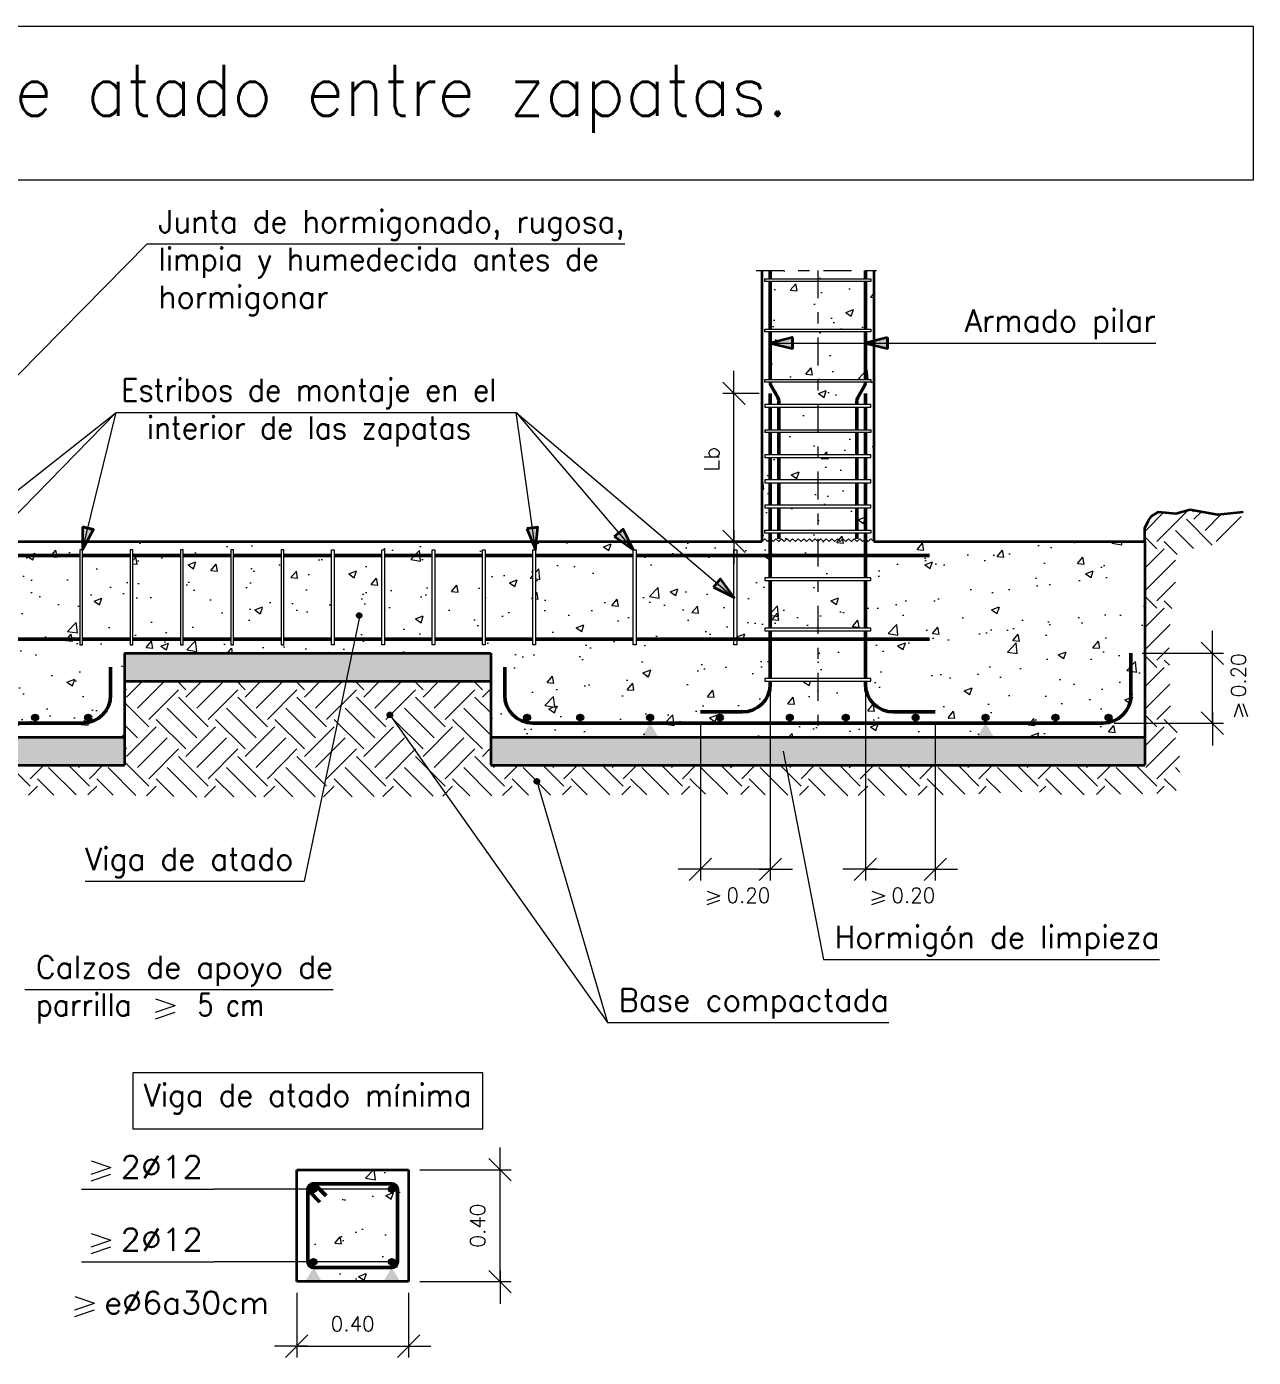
# Model space of a CAD drawing. Header units: millimetres. Extents: x 0 to 84, y 0 to 59.4.
# Drawn here: x 54.49 to 65.46, y 17.65 to 29.56 of the extents above; entities that cross this region are included whole.
import ezdxf
from ezdxf.enums import TextEntityAlignment as Align

# ---------------------------------------------------------------- set-up
doc = ezdxf.new("R2010")
doc.units = ezdxf.units.MM
doc.linetypes.add('DASHDOT', pattern=[0.5, 0.25, -0.125, 0, -0.125])
for name, color, linetype, lineweight in [('0-CYPE0', 1, 'Continuous', 13), ('0-CYPE1', 2, 'Continuous', 18), ('0-CYPE2', 4, 'Continuous', 35), ('0-CYPE3', 5, 'Continuous', 50), ('CYPECABECERA', 2, 'Continuous', 18)]:
    doc.layers.add(name, color=color, linetype=linetype, lineweight=lineweight)
doc.styles.add('CYPETXT', font='romans__.ttf', dxfattribs={"height": 0.2})
pattern_1 = [(37.49997, (0, 0), (-0.00252, 0.0770725), [0, -0.0608, 0, -0.068, 0, -0.065]), (7.50002, (0, 0), (0.07079, 0.112885), [0, -0.0328, 0, -0.0548, 0, -0.021]), (-32.50002, (-0.0492, 0), (0.124565, 0.0002275), [0, -0.02, 0, -0.072, 0, -0.094]), (-42.50002, (-0.0492, 0), (0.120245, 0.0351075), [0, -0.01, 0, -0.0472, 0, -0.054])]
pattern_2 = [(50, (0, 0), (0.71726, -0.0627525), [0.075, -0.825]), (-5, (0, 0), (-0.1387525, 0.7521925), [0.06, -0.66]), (100.4514, (0.0598, -0.0052), (0.57851, 0.68944), [0.06374, -0.7011425]), (46.1842, (0, 0.2), (1.06724, -0.16552), [0.1125, -1.2375]), (96.6356, (0.0889, 0.1862), (0.934662, 0.974118), [0.09561, -1.051713]), (-8.8158, (0, 0.2), (0.934662, 0.974118), [0.09, -0.99]), (21, (0.1, 0.15), (0.5969075, -0.40262), [0.075, -0.825]), (-34, (0.1, 0.15), (0.243315, 0.72515), [0.06, -0.66]), (71.4514, (0.14974, 0.11645), (0.8402225, 0.32253), [0.06374, -0.7011425]), (37.49997, (0, 0), (0.01216, 0.332895), [0, -0.652, 0, -0.67, 0, -0.6625]), (7.5, (0, 0), (0.26307, 0.3944125), [0, -0.382, 0, -0.637, 0, -0.2525]), (-32.5, (-0.223, 0), (0.5338225, -0.022555), [0, -0.25, 0, -0.78, 0, -1.035]), (-42.5, (-0.323, 0), (0.583185, 0.100105), [0, -0.325, 0, -0.518, 0, -0.735])]

msp = doc.modelspace()

# ---------------------------------------------------------------- hatches: boundary and pattern name
at = {"layer": '0-CYPE0'}
h = msp.add_hatch(dxfattribs=at)
h.set_pattern_fill('ID3', color=256, style=0, pattern_type=2)
h.set_pattern_definition(pattern_2)
h.paths.add_polyline_path([(62.039, 26.851), (62.039, 26.826), (61.089, 26.826), (61.089, 26.851)], flags=0)
h.paths.add_polyline_path([(62.039, 27.301), (62.039, 27.276), (61.089, 27.276), (61.089, 27.301)], flags=0)
h.paths.add_polyline_path([(62.039, 25.251), (62.039, 25.276), (61.089, 25.276), (61.089, 25.251)], flags=0)
h.paths.add_polyline_path([(61.089, 25.501), (61.089, 25.476), (62.039, 25.476), (62.039, 25.501)], flags=0)
h.paths.add_polyline_path([(61.089, 25.926), (61.089, 25.951), (62.039, 25.951), (62.039, 25.926)], flags=0)
h.paths.add_polyline_path([(62.039, 26.151), (62.039, 26.176), (61.089, 26.176), (61.089, 26.151)], flags=0)
h.paths.add_polyline_path([(61.089, 25.726), (61.089, 25.701), (62.039, 25.701), (62.039, 25.726)], flags=0)
h.paths.add_polyline_path([(62.039, 26.401), (62.039, 26.376), (61.089, 26.376), (61.089, 26.401)], flags=0)
h.paths.add_polyline_path([(61.089, 25.026), (61.089, 25.051), (62.039, 25.051), (62.039, 25.026)], flags=0)
h.paths.add_polyline_path([(62.039, 24.626), (61.089, 24.626), (61.089, 24.601), (62.039, 24.601)], flags=0)
h.paths.add_polyline_path([(62.039, 23.726), (61.089, 23.726), (61.089, 23.701), (62.039, 23.701)], flags=0)
h.paths.add_polyline_path([(62.039, 24.176), (61.089, 24.176), (61.089, 24.151), (62.039, 24.151)], flags=0)
h.paths.add_polyline_path([(59.914, 24.026), (59.914, 24.876), (59.939, 24.876), (59.939, 24.026)], flags=0)
h.paths.add_polyline_path([(60.814, 24.026), (60.814, 24.876), (60.839, 24.876), (60.839, 24.026)], flags=0)
h.paths.add_polyline_path([(54.089, 24.026), (54.089, 24.876), (54.064, 24.876), (54.064, 24.026)], flags=0)
h.paths.add_polyline_path([(54.989, 24.026), (54.989, 24.876), (54.964, 24.876), (54.964, 24.026)], flags=0)
h.paths.add_polyline_path([(55.439, 24.026), (55.439, 24.876), (55.414, 24.876), (55.414, 24.026)], flags=0)
h.paths.add_polyline_path([(55.889, 24.026), (55.889, 24.876), (55.864, 24.876), (55.864, 24.026)], flags=0)
h.paths.add_polyline_path([(56.339, 24.026), (56.339, 24.876), (56.314, 24.876), (56.314, 24.026)], flags=0)
h.paths.add_polyline_path([(56.789, 24.026), (56.789, 24.876), (56.764, 24.876), (56.764, 24.026)], flags=0)
h.paths.add_polyline_path([(57.214, 24.026), (57.214, 24.876), (57.239, 24.876), (57.239, 24.026)], flags=0)
h.paths.add_polyline_path([(57.664, 24.026), (57.664, 24.876), (57.689, 24.876), (57.689, 24.026)], flags=0)
h.paths.add_polyline_path([(58.114, 24.026), (58.114, 24.876), (58.139, 24.876), (58.139, 24.026)], flags=0)
h.paths.add_polyline_path([(58.564, 24.026), (58.564, 24.876), (58.589, 24.876), (58.589, 24.026)], flags=0)
h.paths.add_polyline_path([(59.014, 24.026), (59.014, 24.876), (59.039, 24.876), (59.039, 24.026)], flags=0)
h.paths.add_polyline_path([(53.189, 24.026), (53.189, 24.876), (53.164, 24.876), (53.164, 24.026)], flags=0)
h.paths.add_polyline_path([(51.964, 23.701), (52.914, 23.701), (52.914, 23.726), (51.964, 23.726)], flags=0)
h.paths.add_polyline_path([(51.964, 24.151), (52.914, 24.151), (52.914, 24.176), (51.964, 24.176)], flags=0)
h.paths.add_polyline_path([(51.964, 24.601), (52.914, 24.601), (52.914, 24.626), (51.964, 24.626)], flags=0)
h.paths.add_polyline_path([(52.914, 25.026), (51.964, 25.026), (51.964, 25.051), (52.914, 25.051)], flags=0)
h.paths.add_polyline_path([(52.914, 25.251), (52.914, 25.276), (51.964, 25.276), (51.964, 25.251)], flags=0)
h.paths.add_polyline_path([(51.964, 25.501), (51.964, 25.476), (52.914, 25.476), (52.914, 25.501)], flags=0)
h.paths.add_polyline_path([(51.964, 25.926), (51.964, 25.951), (52.914, 25.951), (52.914, 25.926)], flags=0)
h.paths.add_polyline_path([(51.964, 25.726), (51.964, 25.701), (52.914, 25.701), (52.914, 25.726)], flags=0)
h.paths.add_polyline_path([(51.964, 26.151), (52.914, 26.151), (52.914, 26.176), (51.964, 26.176)], flags=0)
h.paths.add_polyline_path([(51.964, 26.401), (52.914, 26.401), (52.914, 26.376), (51.964, 26.376)], flags=0)
h.paths.add_polyline_path([(51.964, 26.851), (52.914, 26.851), (52.914, 26.826), (51.964, 26.826)], flags=0)
h.paths.add_polyline_path([(51.964, 27.301), (52.914, 27.301), (52.914, 27.276), (51.964, 27.276)], flags=0)
h.paths.add_polyline_path([(52.939, 27.376), (51.939, 27.376), (51.939, 24.951), (49.514, 24.951), (49.514, 23.201), (55.364, 23.201), (55.364, 23.951), (58.639, 23.951), (58.639, 23.201), (64.489, 23.201), (64.489, 24.951), (62.064, 24.951), (62.064, 27.376), (61.064, 27.376), (61.064, 24.951), (52.939, 24.951)], flags=0)
h = msp.add_hatch(dxfattribs=at)
h.set_pattern_fill('ID1', color=256, style=0, pattern_type=2)
h.set_pattern_definition(pattern_1)
h.paths.add_polyline_path([(58.639, 23.951), (57.399, 23.951), (57.347, 23.701), (58.639, 23.701)], flags=0)
h.paths.add_polyline_path([(57.399, 23.951), (55.364, 23.951), (55.364, 23.701), (57.347, 23.701)], flags=0)
h = msp.add_hatch(dxfattribs=at)
h.set_pattern_fill('ID0', color=256, style=0, pattern_type=2)
h.set_pattern_definition(pattern_1)
h.paths.add_polyline_path([(55.364, 23.201), (53.939, 23.201), (53.998, 22.951), (55.364, 22.951)], flags=0)
h.paths.add_polyline_path([(53.939, 23.201), (53.489, 23.201), (53.489, 22.951), (53.998, 22.951)], flags=0)
h.paths.add_polyline_path([(53.489, 23.201), (52.864, 23.201), (52.864, 22.951), (53.489, 22.951)], flags=0)
h.paths.add_polyline_path([(52.864, 23.201), (52.014, 23.201), (52.014, 22.951), (52.864, 22.951)], flags=0)
h.paths.add_polyline_path([(52.014, 23.201), (51.389, 23.201), (51.389, 22.951), (52.014, 22.951)], flags=0)
h.paths.add_polyline_path([(51.389, 23.201), (50.106, 23.201), (50.082, 22.951), (51.389, 22.951)], flags=0)
h.paths.add_polyline_path([(50.106, 23.201), (49.84, 23.201), (49.842, 22.951), (50.082, 22.951)], flags=0)
h.paths.add_polyline_path([(49.84, 23.201), (49.514, 23.201), (49.514, 22.951), (49.842, 22.951)], flags=0)
h = msp.add_hatch(dxfattribs=at)
h.set_pattern_fill('ID2', color=256, style=0, pattern_type=2)
h.set_pattern_definition(pattern_1)
h.paths.add_polyline_path([(64.489, 23.201), (62.614, 23.201), (62.614, 22.951), (64.489, 22.951)], flags=0)
h.paths.add_polyline_path([(62.614, 23.201), (61.989, 23.201), (61.989, 22.951), (62.614, 22.951)], flags=0)
h.paths.add_polyline_path([(61.989, 23.201), (61.139, 23.201), (61.139, 22.951), (61.989, 22.951)], flags=0)
h.paths.add_polyline_path([(61.139, 23.201), (60.514, 23.201), (60.514, 22.951), (61.139, 22.951)], flags=0)
h.paths.add_polyline_path([(60.514, 23.201), (58.639, 23.201), (58.639, 22.951), (60.514, 22.951)], flags=0)
h = msp.add_hatch(dxfattribs=at)
h.set_pattern_fill('ID4', color=256, style=0, pattern_type=2)
h.set_pattern_definition(pattern_2)
h.paths.add_polyline_path([(57.754, 19.207), (57.765, 19.206), (57.776, 19.202), (57.785, 19.196), (57.793, 19.188), (57.799, 19.179), (57.803, 19.168), (57.804, 19.157), (57.804, 18.507), (57.803, 18.496), (57.799, 18.485), (57.793, 18.476), (57.785, 18.468), (57.776, 18.462), (57.765, 18.458), (57.754, 18.457), (57.054, 18.457), (57.043, 18.458), (57.032, 18.462), (57.023, 18.468), (57.015, 18.476), (57.009, 18.485), (57.005, 18.496), (57.004, 18.507), (56.904, 18.507), (56.904, 18.332), (57.904, 18.332), (57.904, 19.332), (56.904, 19.332), (56.904, 19.157), (57.004, 19.157), (57.005, 19.168), (57.009, 19.179), (57.015, 19.188), (57.023, 19.196), (57.032, 19.202), (57.043, 19.206), (57.054, 19.207)], flags=0)
h.paths.add_polyline_path([(57.067, 19.157), (57.066, 19.154), (57.066, 19.152), (57.064, 19.15), (57.063, 19.148), (57.06, 19.146), (57.058, 19.145), (57.055, 19.145), (57.053, 19.145), (57.05, 19.145), (57.048, 19.146), (57.046, 19.148), (57.044, 19.15), (57.043, 19.152), (57.042, 19.154), (57.042, 19.157), (57.005, 19.157), (57.009, 19.147), (57.016, 19.139), (57.016, 19.139), (57.01, 19.147), (57.005, 19.157), (57.004, 19.157), (57.004, 18.507), (57.042, 18.507), (57.042, 18.51), (57.043, 18.512), (57.044, 18.514), (57.046, 18.516), (57.048, 18.518), (57.05, 18.519), (57.053, 18.52), (57.055, 18.52), (57.058, 18.519), (57.06, 18.518), (57.063, 18.516), (57.064, 18.514), (57.066, 18.512), (57.066, 18.51), (57.067, 18.507), (57.742, 18.507), (57.742, 18.51), (57.743, 18.512), (57.744, 18.514), (57.746, 18.516), (57.748, 18.518), (57.75, 18.519), (57.753, 18.52), (57.755, 18.52), (57.758, 18.519), (57.76, 18.518), (57.763, 18.516), (57.764, 18.514), (57.766, 18.512), (57.766, 18.51), (57.767, 18.507), (57.766, 18.504), (57.766, 18.502), (57.764, 18.5), (57.763, 18.498), (57.76, 18.496), (57.758, 18.495), (57.755, 18.495), (57.753, 18.495), (57.75, 18.495), (57.748, 18.496), (57.746, 18.498), (57.744, 18.5), (57.743, 18.502), (57.742, 18.504), (57.742, 18.507), (57.067, 18.507), (57.066, 18.504), (57.066, 18.502), (57.064, 18.5), (57.063, 18.498), (57.06, 18.496), (57.058, 18.495), (57.055, 18.495), (57.053, 18.495), (57.05, 18.495), (57.048, 18.496), (57.046, 18.498), (57.044, 18.5), (57.043, 18.502), (57.042, 18.504), (57.042, 18.507), (57.004, 18.507), (57.005, 18.496), (57.009, 18.485), (57.015, 18.476), (57.023, 18.468), (57.032, 18.462), (57.043, 18.458), (57.054, 18.457), (57.754, 18.457), (57.765, 18.458), (57.776, 18.462), (57.785, 18.468), (57.793, 18.476), (57.799, 18.485), (57.803, 18.496), (57.804, 18.507), (57.804, 19.157), (57.803, 19.168), (57.799, 19.179), (57.793, 19.188), (57.785, 19.196), (57.776, 19.202), (57.765, 19.206), (57.754, 19.207), (57.054, 19.207), (57.049, 19.207), (57.058, 19.205), (57.066, 19.201), (57.073, 19.195), (57.111, 19.157), (57.742, 19.157), (57.742, 19.16), (57.743, 19.162), (57.744, 19.164), (57.746, 19.166), (57.748, 19.168), (57.75, 19.169), (57.753, 19.17), (57.755, 19.17), (57.758, 19.169), (57.76, 19.168), (57.763, 19.166), (57.764, 19.164), (57.766, 19.162), (57.766, 19.16), (57.767, 19.157), (57.766, 19.154), (57.766, 19.152), (57.764, 19.15), (57.763, 19.148), (57.76, 19.146), (57.758, 19.145), (57.755, 19.145), (57.753, 19.145), (57.75, 19.145), (57.748, 19.146), (57.746, 19.148), (57.744, 19.15), (57.743, 19.152), (57.742, 19.154), (57.742, 19.157)], flags=0)
at = {"layer": '0-CYPE2'}
for points in [[(61.339, 26.776), (61.139, 26.726), (61.339, 26.676)], [(62.188, 26.776), (61.988, 26.726), (62.188, 26.676)], [(54.988, 25.081), (54.989, 24.875), (55.085, 25.057)], [(58.962, 25.066), (59.039, 24.875), (59.061, 25.08)], [(59.747, 24.995), (59.915, 24.875), (59.823, 25.06)], [(60.63, 24.541), (60.815, 24.45), (60.695, 24.618)]]:
    msp.add_hatch(color=256, dxfattribs=at).paths.add_polyline_path(points, flags=0)
h = msp.add_hatch(color=256, dxfattribs=at)
edge = h.paths.add_edge_path(flags=0)
edge.add_arc((57.462, 24.289), 0.0187, 0, 360)
h = msp.add_hatch(color=256, dxfattribs=at)
edge = h.paths.add_edge_path(flags=0)
edge.add_arc((54.564, 23.376), 0.025, 0, 360)
h = msp.add_hatch(color=256, dxfattribs=at)
edge = h.paths.add_edge_path(flags=0)
edge.add_arc((55.039, 23.376), 0.025, 0, 360)
h = msp.add_hatch(color=256, dxfattribs=at)
edge = h.paths.add_edge_path(flags=0)
edge.add_arc((57.737, 23.4), 0.0187, 0, 360)
h = msp.add_hatch(color=256, dxfattribs=at)
edge = h.paths.add_edge_path(flags=0)
edge.add_arc((58.964, 23.376), 0.025, 0, 360)
h = msp.add_hatch(color=256, dxfattribs=at)
edge = h.paths.add_edge_path(flags=0)
edge.add_arc((59.439, 23.376), 0.025, 0, 360)
h = msp.add_hatch(color=256, dxfattribs=at)
edge = h.paths.add_edge_path(flags=0)
edge.add_arc((60.064, 23.376), 0.025, 0, 360)
h = msp.add_hatch(color=256, dxfattribs=at)
edge = h.paths.add_edge_path(flags=0)
edge.add_arc((60.689, 23.376), 0.025, 0, 360)
h = msp.add_hatch(color=256, dxfattribs=at)
edge = h.paths.add_edge_path(flags=0)
edge.add_arc((61.314, 23.376), 0.025, 0, 360)
h = msp.add_hatch(color=256, dxfattribs=at)
edge = h.paths.add_edge_path(flags=0)
edge.add_arc((61.814, 23.376), 0.025, 0, 360)
h = msp.add_hatch(color=256, dxfattribs=at)
edge = h.paths.add_edge_path(flags=0)
edge.add_arc((62.439, 23.376), 0.025, 0, 360)
h = msp.add_hatch(color=256, dxfattribs=at)
edge = h.paths.add_edge_path(flags=0)
edge.add_arc((63.064, 23.376), 0.025, 0, 360)
h = msp.add_hatch(color=256, dxfattribs=at)
edge = h.paths.add_edge_path(flags=0)
edge.add_arc((63.689, 23.376), 0.025, 0, 360)
h = msp.add_hatch(color=256, dxfattribs=at)
edge = h.paths.add_edge_path(flags=0)
edge.add_arc((64.164, 23.376), 0.025, 0, 360)
h = msp.add_hatch(color=256, dxfattribs=at)
edge = h.paths.add_edge_path(flags=0)
edge.add_arc((59.051, 22.806), 0.0187, 0, 360)
h = msp.add_hatch(color=256, dxfattribs=at)
edge = h.paths.add_edge_path(flags=0)
edge.add_arc((57.054, 19.157), 0.025, 0, 360)
h = msp.add_hatch(color=256, dxfattribs=at)
edge = h.paths.add_edge_path(flags=0)
edge.add_arc((57.754, 19.157), 0.025, 0, 360)
h = msp.add_hatch(color=256, dxfattribs=at)
edge = h.paths.add_edge_path(flags=0)
edge.add_arc((57.054, 18.507), 0.025, 0, 360)
h = msp.add_hatch(color=256, dxfattribs=at)
edge = h.paths.add_edge_path(flags=0)
edge.add_arc((57.754, 18.507), 0.025, 0, 360)

# ---------------------------------------------------------------- linework, layer by layer
at = {"layer": '0-CYPE0'}
for p, q in [((64.927, 25.216), (64.911, 25.233)), ((64.497, 25.05), (64.659, 25.212)), ((64.596, 24.951), (64.861, 25.216)), ((65.092, 24.919), (64.861, 25.15)), ((64.927, 25.15), (64.995, 25.217)), ((65.027, 25.05), (65.171, 25.195)), ((65.126, 24.951), (65.349, 25.174)), ((64.923, 24.889), (64.762, 25.05)), ((64.596, 24.884), (64.489, 24.992)), ((64.489, 24.711), (64.662, 24.884)), ((64.777, 24.836), (64.662, 24.951)), ((64.497, 24.785), (64.489, 24.793)), ((64.497, 24.52), (64.762, 24.785)), ((64.596, 24.42), (64.763, 24.587)), ((64.596, 24.354), (64.489, 24.461)), ((64.73, 24.353), (64.662, 24.42)), ((64.489, 24.181), (64.662, 24.354)), ((64.497, 24.255), (64.489, 24.262)), ((64.497, 23.99), (64.716, 24.209)), ((64.596, 23.824), (64.489, 23.931)), ((64.596, 23.89), (64.705, 23.999)), ((64.489, 23.651), (64.662, 23.824)), ((64.709, 23.844), (64.662, 23.89)), ((55.382, 23.559), (55.523, 23.701)), ((55.481, 23.459), (55.722, 23.701)), ((55.912, 23.625), (55.836, 23.701)), ((55.912, 23.559), (56.054, 23.701)), ((56.011, 23.459), (56.253, 23.701)), ((56.442, 23.625), (56.367, 23.701)), ((56.442, 23.559), (56.584, 23.701)), ((56.542, 23.459), (56.783, 23.701)), ((56.973, 23.625), (56.897, 23.701)), ((56.973, 23.559), (57.114, 23.701)), ((57.072, 23.459), (57.313, 23.701)), ((57.503, 23.625), (57.427, 23.701)), ((57.503, 23.559), (57.645, 23.701)), ((57.602, 23.459), (57.844, 23.701)), ((58.033, 23.625), (57.958, 23.701)), ((58.033, 23.559), (58.175, 23.701)), ((58.133, 23.459), (58.374, 23.701)), ((58.564, 23.625), (58.488, 23.701)), ((64.497, 23.724), (64.489, 23.732)), ((55.382, 23.625), (55.364, 23.642)), ((55.58, 23.36), (55.846, 23.625)), ((56.111, 23.36), (56.376, 23.625)), ((56.641, 23.36), (56.906, 23.625)), ((57.171, 23.36), (57.437, 23.625)), ((57.702, 23.36), (57.967, 23.625)), ((58.232, 23.36), (58.497, 23.625)), ((58.564, 23.559), (58.639, 23.634)), ((64.497, 23.459), (64.711, 23.674)), ((55.58, 23.293), (55.364, 23.51)), ((56.011, 23.194), (55.746, 23.459)), ((56.111, 23.293), (55.846, 23.559)), ((56.542, 23.194), (56.276, 23.459)), ((56.641, 23.293), (56.376, 23.559)), ((57.072, 23.194), (56.807, 23.459)), ((57.171, 23.293), (56.906, 23.559)), ((57.602, 23.194), (57.337, 23.459)), ((57.702, 23.293), (57.437, 23.559)), ((58.133, 23.194), (57.867, 23.459)), ((58.232, 23.293), (57.967, 23.559)), ((58.639, 23.218), (58.398, 23.459)), ((58.639, 23.417), (58.497, 23.559)), ((64.596, 23.36), (64.717, 23.481)), ((55.912, 23.095), (55.647, 23.36)), ((56.442, 23.095), (56.177, 23.36)), ((56.973, 23.095), (56.707, 23.36)), ((57.503, 23.095), (57.238, 23.36)), ((58.033, 23.095), (57.768, 23.36)), ((58.564, 23.095), (58.298, 23.36)), ((64.596, 23.293), (64.489, 23.4)), ((64.779, 23.243), (64.662, 23.36)), ((55.481, 23.194), (55.364, 23.311)), ((55.382, 23.028), (55.647, 23.293)), ((55.912, 23.028), (56.177, 23.293)), ((56.442, 23.028), (56.707, 23.293)), ((56.973, 23.028), (57.238, 23.293)), ((57.503, 23.028), (57.768, 23.293)), ((58.033, 23.028), (58.298, 23.293)), ((64.489, 23.12), (64.662, 23.293)), ((55.382, 23.095), (55.364, 23.112)), ((55.481, 22.929), (55.746, 23.194)), ((55.58, 22.829), (55.846, 23.095)), ((56.011, 22.929), (56.276, 23.194)), ((56.111, 22.829), (56.376, 23.095)), ((56.542, 22.929), (56.807, 23.194)), ((56.641, 22.829), (56.906, 23.095)), ((57.072, 22.929), (57.337, 23.194)), ((57.171, 22.829), (57.437, 23.095)), ((57.602, 22.929), (57.867, 23.194)), ((57.702, 22.829), (57.967, 23.095)), ((58.133, 22.929), (58.398, 23.194)), ((58.232, 22.829), (58.497, 23.095)), ((58.564, 23.028), (58.639, 23.104)), ((64.497, 23.194), (64.489, 23.202)), ((64.497, 22.929), (64.762, 23.194)), ((55.58, 22.763), (55.364, 22.979)), ((56.111, 22.763), (55.846, 23.028)), ((56.641, 22.763), (56.376, 23.028)), ((57.171, 22.763), (56.906, 23.028)), ((57.702, 22.763), (57.437, 23.028)), ((58.232, 22.763), (57.967, 23.028)), ((58.762, 22.763), (58.497, 23.028)), ((64.596, 22.829), (64.798, 23.031)), ((54.52, 22.763), (54.332, 22.951)), ((54.52, 22.829), (54.641, 22.951)), ((54.931, 22.684), (54.685, 22.929)), ((55.05, 22.763), (54.863, 22.951)), ((54.951, 22.929), (54.972, 22.951)), ((55.05, 22.829), (55.171, 22.951)), ((55.466, 22.678), (55.216, 22.929)), ((56.01, 22.665), (55.746, 22.929)), ((56.539, 22.666), (56.276, 22.929)), ((57.069, 22.667), (56.807, 22.929)), ((57.597, 22.669), (57.337, 22.929)), ((58.124, 22.673), (57.867, 22.929)), ((58.65, 22.677), (58.398, 22.929)), ((58.663, 22.929), (58.685, 22.951)), ((58.762, 22.829), (58.884, 22.951)), ((59.174, 22.683), (58.928, 22.929)), ((59.293, 22.763), (59.105, 22.951)), ((59.193, 22.929), (59.215, 22.951)), ((59.293, 22.829), (59.414, 22.951)), ((59.703, 22.685), (59.458, 22.929)), ((59.823, 22.763), (59.636, 22.951)), ((59.724, 22.929), (59.745, 22.951)), ((59.823, 22.829), (59.944, 22.951)), ((60.231, 22.687), (59.989, 22.929)), ((60.353, 22.763), (60.166, 22.951)), ((60.254, 22.929), (60.276, 22.951)), ((60.353, 22.829), (60.474, 22.951)), ((60.758, 22.69), (60.519, 22.929)), ((60.884, 22.763), (60.696, 22.951)), ((60.784, 22.929), (60.806, 22.951)), ((60.884, 22.829), (61.005, 22.951)), ((61.296, 22.683), (61.049, 22.929)), ((61.414, 22.763), (61.227, 22.951)), ((61.315, 22.929), (61.336, 22.951)), ((61.414, 22.829), (61.535, 22.951)), ((61.831, 22.677), (61.58, 22.929)), ((61.944, 22.763), (61.757, 22.951)), ((61.845, 22.929), (61.867, 22.951)), ((61.944, 22.829), (62.065, 22.951)), ((62.358, 22.681), (62.11, 22.929)), ((62.475, 22.763), (62.287, 22.951)), ((62.375, 22.929), (62.397, 22.951)), ((62.475, 22.829), (62.596, 22.951)), ((62.88, 22.69), (62.64, 22.929)), ((63.005, 22.763), (62.818, 22.951)), ((62.906, 22.929), (62.927, 22.951)), ((63.005, 22.829), (63.126, 22.951)), ((63.389, 22.711), (63.171, 22.929)), ((63.535, 22.763), (63.348, 22.951)), ((63.436, 22.929), (63.458, 22.951)), ((63.535, 22.829), (63.656, 22.951)), ((63.945, 22.685), (63.701, 22.929)), ((64.066, 22.763), (63.878, 22.951)), ((63.966, 22.929), (63.988, 22.951)), ((64.066, 22.829), (64.187, 22.951)), ((64.467, 22.693), (64.231, 22.929)), ((64.596, 22.763), (64.409, 22.951)), ((64.801, 22.889), (64.762, 22.929)), ((54.505, 22.682), (54.586, 22.763)), ((54.732, 22.683), (54.586, 22.829)), ((55.037, 22.684), (55.116, 22.763)), ((55.263, 22.683), (55.116, 22.829)), ((55.56, 22.676), (55.647, 22.763)), ((55.806, 22.67), (55.647, 22.829)), ((56.079, 22.665), (56.177, 22.763)), ((56.341, 22.666), (56.177, 22.829)), ((56.61, 22.666), (56.707, 22.763)), ((56.87, 22.667), (56.707, 22.829)), ((57.142, 22.667), (57.238, 22.763)), ((57.4, 22.667), (57.238, 22.829)), ((57.674, 22.669), (57.768, 22.763)), ((57.926, 22.671), (57.768, 22.829)), ((58.209, 22.673), (58.298, 22.763)), ((58.452, 22.675), (58.298, 22.829)), ((58.743, 22.678), (58.829, 22.763)), ((58.977, 22.681), (58.829, 22.829)), ((59.28, 22.684), (59.359, 22.763)), ((59.502, 22.686), (59.359, 22.829)), ((59.81, 22.684), (59.889, 22.763)), ((60.034, 22.685), (59.889, 22.829)), ((60.345, 22.688), (60.42, 22.763)), ((60.558, 22.691), (60.42, 22.829)), ((60.875, 22.688), (60.95, 22.763)), ((61.094, 22.685), (60.95, 22.829)), ((61.399, 22.682), (61.48, 22.763)), ((61.63, 22.679), (61.48, 22.829)), ((61.925, 22.678), (62.011, 22.763)), ((62.161, 22.68), (62.011, 22.829)), ((62.46, 22.682), (62.541, 22.763)), ((62.686, 22.684), (62.541, 22.829)), ((63.003, 22.695), (63.071, 22.763)), ((63.198, 22.703), (63.071, 22.829)), ((63.547, 22.709), (63.602, 22.763)), ((63.742, 22.689), (63.602, 22.829)), ((64.056, 22.688), (64.132, 22.763)), ((64.27, 22.692), (64.132, 22.829)), ((64.595, 22.696), (64.662, 22.763)), ((64.769, 22.723), (64.662, 22.829))]:
    msp.add_line(p, q, dxfattribs=at)
at = {"layer": '0-CYPE1'}
for p, q in [((55.567, 27.613), (52.939, 24.951)), ((55.567, 27.613), (59.837, 27.613)), ((61.089, 27.301), (62.039, 27.301)), ((61.089, 27.276), (61.089, 27.301)), ((62.039, 27.276), (61.089, 27.276)), ((62.039, 27.301), (62.039, 27.276)), ((61.089, 26.851), (62.039, 26.851)), ((61.089, 26.826), (61.089, 26.851)), ((62.039, 26.826), (61.089, 26.826)), ((62.039, 26.851), (62.039, 26.826)), ((61.139, 26.726), (62.779, 26.726)), ((62.779, 26.726), (64.586, 26.726)), ((60.814, 26.176), (60.814, 26.476)), ((60.914, 26.176), (60.714, 26.376)), ((61.089, 26.401), (62.039, 26.401)), ((61.089, 26.376), (61.089, 26.401)), ((62.039, 26.376), (61.089, 26.376)), ((62.039, 26.401), (62.039, 26.376)), ((61.039, 26.276), (60.714, 26.276)), ((60.814, 24.951), (60.814, 26.276)), ((54.989, 24.876), (55.29, 26.106)), ((55.29, 26.106), (58.865, 26.106)), ((58.865, 26.106), (60.814, 24.451)), ((62.039, 26.176), (61.089, 26.176)), ((61.089, 26.176), (61.089, 26.151)), ((61.089, 26.151), (62.039, 26.151)), ((62.039, 26.151), (62.039, 26.176)), ((61.089, 25.951), (62.039, 25.951)), ((61.089, 25.951), (61.089, 25.926)), ((62.039, 25.951), (62.039, 25.926)), ((62.039, 25.926), (61.089, 25.926)), ((62.039, 25.726), (61.089, 25.726)), ((61.089, 25.726), (61.089, 25.701)), ((62.039, 25.701), (62.039, 25.726)), ((61.089, 25.701), (62.039, 25.701)), ((62.039, 25.501), (61.089, 25.501)), ((61.089, 25.501), (61.089, 25.476)), ((61.089, 25.476), (62.039, 25.476)), ((62.039, 25.476), (62.039, 25.501)), ((62.039, 25.276), (61.089, 25.276)), ((61.089, 25.276), (61.089, 25.251)), ((61.089, 25.251), (62.039, 25.251)), ((62.039, 25.251), (62.039, 25.276)), ((60.914, 24.851), (60.714, 25.051)), ((60.814, 25.051), (60.814, 24.751)), ((61.089, 25.051), (62.039, 25.051)), ((61.089, 25.026), (61.089, 25.051)), ((62.039, 25.026), (61.089, 25.026)), ((62.039, 25.051), (62.039, 25.026)), ((61.164, 24.951), (61.189, 24.976)), ((61.189, 24.976), (61.214, 24.951)), ((61.264, 24.951), (61.289, 24.976)), ((61.289, 24.976), (61.314, 24.951)), ((61.314, 24.951), (61.339, 24.976)), ((61.339, 24.976), (61.364, 24.951)), ((61.364, 24.951), (61.389, 24.976)), ((61.389, 24.976), (61.414, 24.951)), ((61.489, 24.976), (61.514, 24.951)), ((61.514, 24.951), (61.539, 24.976)), ((61.539, 24.976), (61.564, 24.951)), ((61.564, 24.951), (61.589, 24.976)), ((61.589, 24.976), (61.614, 24.951)), ((61.614, 24.951), (61.639, 24.976)), ((61.639, 24.976), (61.664, 24.951)), ((61.664, 24.951), (61.689, 24.976)), ((61.689, 24.976), (61.714, 24.951)), ((61.714, 24.951), (61.739, 24.976)), ((61.814, 24.951), (61.839, 24.976)), ((61.839, 24.976), (61.864, 24.951)), ((61.864, 24.951), (61.889, 24.976)), ((61.964, 24.951), (61.989, 24.976)), ((61.989, 24.976), (62.014, 24.951)), ((62.014, 24.951), (62.039, 24.976)), ((62.039, 24.976), (62.064, 24.951)), ((54.964, 24.876), (54.964, 24.026)), ((54.989, 24.876), (54.964, 24.876)), ((54.989, 24.026), (54.989, 24.876)), ((55.414, 24.876), (55.414, 24.026)), ((55.439, 24.876), (55.414, 24.876)), ((55.439, 24.026), (55.439, 24.876)), ((55.864, 24.876), (55.864, 24.026)), ((55.889, 24.876), (55.864, 24.876)), ((55.889, 24.026), (55.889, 24.876)), ((56.314, 24.876), (56.314, 24.026)), ((56.339, 24.876), (56.314, 24.876)), ((56.339, 24.026), (56.339, 24.876)), ((56.764, 24.876), (56.764, 24.026)), ((56.789, 24.876), (56.764, 24.876)), ((56.789, 24.026), (56.789, 24.876)), ((57.214, 24.026), (57.214, 24.876)), ((57.214, 24.876), (57.239, 24.876)), ((57.239, 24.876), (57.239, 24.026)), ((57.664, 24.026), (57.664, 24.876)), ((57.664, 24.876), (57.689, 24.876)), ((57.689, 24.876), (57.689, 24.026)), ((58.114, 24.026), (58.114, 24.876)), ((58.114, 24.876), (58.139, 24.876)), ((58.139, 24.876), (58.139, 24.026)), ((58.564, 24.026), (58.564, 24.876)), ((58.564, 24.876), (58.589, 24.876)), ((58.589, 24.876), (58.589, 24.026)), ((59.014, 24.026), (59.014, 24.876)), ((59.014, 24.876), (59.039, 24.876)), ((59.039, 24.876), (59.039, 24.026)), ((59.914, 24.026), (59.914, 24.876)), ((59.914, 24.876), (59.939, 24.876)), ((60.814, 24.026), (60.814, 24.876)), ((60.814, 24.876), (60.839, 24.876)), ((60.839, 24.876), (60.839, 24.026)), ((62.039, 24.626), (61.089, 24.626)), ((62.039, 24.601), (62.039, 24.626)), ((56.972, 21.912), (57.47, 24.289)), ((62.039, 24.176), (61.089, 24.176)), ((61.089, 24.176), (61.089, 24.151)), ((62.039, 24.151), (62.039, 24.176)), ((61.089, 24.151), (62.039, 24.151)), ((65.193, 23.851), (64.993, 24.051)), ((65.093, 23.851), (65.093, 24.151)), ((54.964, 24.026), (54.989, 24.026)), ((55.414, 24.026), (55.439, 24.026)), ((55.864, 24.026), (55.889, 24.026)), ((56.314, 24.026), (56.339, 24.026)), ((56.764, 24.026), (56.789, 24.026)), ((57.239, 24.026), (57.214, 24.026)), ((57.689, 24.026), (57.664, 24.026)), ((58.139, 24.026), (58.114, 24.026)), ((58.589, 24.026), (58.564, 24.026)), ((59.039, 24.026), (59.014, 24.026)), ((60.839, 24.026), (60.814, 24.026)), ((64.464, 23.951), (65.193, 23.951)), ((65.093, 23.326), (65.093, 23.951)), ((62.039, 23.726), (61.089, 23.726)), ((61.089, 23.726), (61.089, 23.701)), ((61.089, 23.701), (62.039, 23.701)), ((62.039, 23.701), (62.039, 23.726)), ((61.139, 23.626), (61.139, 21.919)), ((61.989, 23.626), (61.989, 21.919)), ((65.289, 23.384), (65.329, 23.5)), ((65.369, 23.384), (65.329, 23.5)), ((65.409, 23.384), (65.369, 23.5)), ((57.737, 23.4), (59.684, 20.65)), ((65.193, 23.226), (64.993, 23.426)), ((65.093, 23.426), (65.093, 23.126)), ((60.514, 23.326), (60.514, 21.919)), ((62.614, 23.326), (62.614, 21.919)), ((64.214, 23.326), (65.193, 23.326)), ((61.255, 23.076), (61.614, 21.213)), ((59.051, 22.806), (59.684, 20.65)), ((60.614, 22.019), (60.314, 22.019)), ((60.414, 21.919), (60.614, 22.119)), ((61.139, 22.019), (60.514, 22.019)), ((61.039, 21.919), (61.239, 22.119)), ((61.039, 22.019), (61.339, 22.019)), ((62.089, 22.019), (61.789, 22.019)), ((61.889, 21.919), (62.089, 22.119)), ((61.989, 22.019), (62.614, 22.019)), ((62.514, 21.919), (62.714, 22.119)), ((62.514, 22.019), (62.814, 22.019)), ((55.012, 21.912), (56.972, 21.912)), ((60.573, 21.823), (60.689, 21.783)), ((60.573, 21.743), (60.689, 21.783)), ((62.048, 21.823), (62.164, 21.783)), ((62.048, 21.743), (62.164, 21.783)), ((60.573, 21.703), (60.689, 21.743)), ((62.048, 21.703), (62.164, 21.743)), ((61.614, 21.213), (64.621, 21.213)), ((54.471, 20.944), (57.229, 20.944)), ((55.642, 20.862), (55.816, 20.802)), ((55.642, 20.742), (55.816, 20.802)), ((55.642, 20.682), (55.816, 20.742)), ((59.684, 20.65), (62.199, 20.65)), ((58.722, 19.232), (58.722, 19.532)), ((55.066, 19.412), (55.24, 19.352)), ((58.822, 19.232), (58.622, 19.432)), ((55.066, 19.292), (55.24, 19.352)), ((55.066, 19.232), (55.24, 19.292)), ((58.004, 19.332), (58.822, 19.332)), ((58.722, 18.332), (58.722, 19.332)), ((54.979, 19.157), (56.165, 19.157)), ((57.754, 19.157), (56.165, 19.157)), ((55.066, 18.762), (55.24, 18.702)), ((55.066, 18.642), (55.24, 18.702)), ((55.066, 18.582), (55.24, 18.642)), ((54.979, 18.507), (56.165, 18.507)), ((57.754, 18.507), (56.165, 18.507)), ((58.004, 18.332), (58.822, 18.332)), ((58.004, 18.332), (58.661, 18.332)), ((58.822, 18.232), (58.622, 18.432)), ((58.722, 18.432), (58.722, 18.132)), ((56.904, 18.232), (56.904, 17.654)), ((57.904, 18.232), (57.904, 17.654)), ((54.92, 18.198), (55.094, 18.138)), ((54.92, 18.078), (55.094, 18.138)), ((54.92, 18.018), (55.094, 18.078)), ((56.804, 17.654), (57.004, 17.854)), ((57.804, 17.654), (58.004, 17.854)), ((57.004, 17.754), (56.704, 17.754)), ((56.904, 17.754), (57.904, 17.754)), ((57.804, 17.754), (58.104, 17.754))]:
    msp.add_line(p, q, dxfattribs=at)
at = {"layer": '0-CYPE1', "linetype": 'DASHDOT'}
for p, q in [((61.014, 27.376), (62.114, 27.376)), ((61.564, 27.376), (61.564, 23.201))]:
    msp.add_line(p, q, dxfattribs=at)
at = {"layer": '0-CYPE1'}
for points in [[(53.189, 24.451), (55.29, 26.106), (54.089, 24.876)], [(59.039, 24.876), (58.865, 26.106), (59.914, 24.876)], [(61.064, 24.951), (61.089, 24.976), (61.114, 24.951), (61.139, 24.976), (61.164, 24.951)], [(61.214, 24.951), (61.239, 24.976), (61.264, 24.951)], [(61.414, 24.951), (61.439, 24.976), (61.464, 24.951), (61.489, 24.976)], [(61.739, 24.976), (61.764, 24.951), (61.789, 24.976), (61.814, 24.951)], [(61.889, 24.976), (61.914, 24.951), (61.939, 24.976), (61.964, 24.951)], [(59.939, 24.876), (59.939, 24.026), (59.914, 24.026)], [(61.089, 24.626), (61.089, 24.601), (62.039, 24.601)]]:
    msp.add_lwpolyline(points, dxfattribs=at)
msp.add_lwpolyline([(55.437, 20.199), (55.437, 19.699), (58.568, 19.699), (58.568, 20.199), (55.437, 20.199)], close=True, dxfattribs=at)
for points in [[(59.989, 23.201), (60.139, 23.201), (60.064, 23.326)], [(63.139, 23.201), (62.989, 23.201), (63.064, 23.326)], [(56.979, 18.332), (57.129, 18.332), (57.054, 18.457)], [(57.829, 18.332), (57.679, 18.332), (57.754, 18.457)]]:
    msp.add_solid(points, dxfattribs=at)
at = {"layer": '0-CYPE2'}
for p, q in [((61.064, 27.376), (61.064, 24.951)), ((62.064, 27.376), (62.064, 24.951)), ((64.767, 25.202), (64.893, 25.236)), ((64.893, 25.236), (65.139, 25.191)), ((64.488, 25.07), (64.522, 25.14)), ((64.522, 25.14), (64.547, 25.176)), ((64.547, 25.176), (64.611, 25.217)), ((64.611, 25.217), (64.767, 25.202)), ((65.139, 25.191), (65.369, 25.216)), ((64.489, 24.951), (64.488, 25.07)), ((52.939, 24.951), (61.064, 24.951)), ((62.064, 24.951), (64.489, 24.951)), ((64.489, 24.951), (64.489, 22.951)), ((55.364, 23.951), (58.639, 23.951)), ((55.364, 23.951), (55.364, 22.951)), ((58.639, 23.951), (58.639, 22.951)), ((55.364, 23.701), (58.639, 23.701)), ((49.514, 23.201), (55.364, 23.201)), ((58.639, 23.201), (64.489, 23.201)), ((58.639, 22.951), (64.489, 22.951)), ((56.904, 19.332), (57.904, 19.332)), ((56.904, 18.332), (56.904, 19.332)), ((57.904, 19.332), (57.904, 18.332)), ((57.904, 18.332), (56.904, 18.332))]:
    msp.add_line(p, q, dxfattribs=at)
for points in [[(61.339, 26.776), (61.139, 26.726), (61.339, 26.676)], [(62.188, 26.776), (61.988, 26.726), (62.188, 26.676)], [(54.988, 25.081), (54.989, 24.875), (55.085, 25.057)], [(58.962, 25.066), (59.039, 24.875), (59.061, 25.08)], [(59.747, 24.995), (59.915, 24.875), (59.823, 25.06)], [(60.63, 24.541), (60.815, 24.45), (60.695, 24.618)]]:
    msp.add_lwpolyline(points, close=True, dxfattribs=at)
for points in [[(61.339, 26.776), (61.339, 26.676)], [(62.188, 26.776), (62.188, 26.676)], [(54.988, 25.081), (55.085, 25.057)], [(58.962, 25.066), (59.061, 25.08)], [(59.747, 24.995), (59.823, 25.06)], [(49.514, 24.951), (49.514, 22.951), (55.364, 22.951)], [(60.63, 24.541), (60.695, 24.618)]]:
    msp.add_lwpolyline(points, dxfattribs=at)
for centre, radius in [((57.462, 24.289), 0.0187), ((54.564, 23.376), 0.025), ((55.039, 23.376), 0.025), ((57.737, 23.4), 0.0187), ((58.964, 23.376), 0.025), ((59.439, 23.376), 0.025), ((60.064, 23.376), 0.025), ((60.689, 23.376), 0.025), ((61.314, 23.376), 0.025), ((61.814, 23.376), 0.025), ((62.439, 23.376), 0.025), ((63.064, 23.376), 0.025), ((63.689, 23.376), 0.025), ((64.164, 23.376), 0.025), ((59.051, 22.806), 0.0187), ((57.054, 19.157), 0.025), ((57.754, 19.157), 0.025), ((57.054, 18.507), 0.025), ((57.754, 18.507), 0.025)]:
    msp.add_circle(centre, radius, dxfattribs=at)
at = {"layer": '0-CYPE3'}
for p, q in [((61.139, 27.301), (61.139, 27.376)), ((61.989, 27.301), (61.989, 27.376)), ((61.139, 26.851), (61.139, 27.276)), ((61.989, 26.851), (61.989, 27.276)), ((61.139, 26.401), (61.139, 26.826)), ((61.989, 26.401), (61.989, 26.826)), ((61.139, 26.37), (61.139, 26.376)), ((61.206, 26.238), (61.147, 26.343)), ((61.922, 26.238), (61.981, 26.343)), ((61.989, 26.37), (61.989, 26.376)), ((61.139, 26.176), (61.139, 26.276)), ((61.214, 26.176), (61.214, 26.211)), ((61.914, 26.176), (61.914, 26.211)), ((61.989, 26.176), (61.989, 26.276)), ((61.139, 25.951), (61.139, 26.151)), ((61.139, 26.145), (61.139, 26.151)), ((61.214, 25.951), (61.214, 26.151)), ((61.914, 25.951), (61.914, 26.151)), ((61.989, 25.951), (61.989, 26.151)), ((61.139, 25.726), (61.139, 25.926)), ((61.214, 25.726), (61.214, 25.926)), ((61.914, 25.726), (61.914, 25.926)), ((61.989, 25.726), (61.989, 25.926)), ((61.139, 25.501), (61.139, 25.701)), ((61.139, 25.695), (61.139, 25.701)), ((61.214, 25.501), (61.214, 25.701)), ((61.914, 25.501), (61.914, 25.701)), ((61.989, 25.501), (61.989, 25.701)), ((61.989, 25.695), (61.989, 25.701)), ((61.139, 25.276), (61.139, 25.476)), ((61.214, 25.276), (61.214, 25.476)), ((61.914, 25.276), (61.914, 25.476)), ((61.989, 25.276), (61.989, 25.476)), ((61.139, 25.051), (61.139, 25.251)), ((61.214, 25.051), (61.214, 25.251)), ((61.914, 25.051), (61.914, 25.251)), ((61.989, 25.051), (61.989, 25.251)), ((61.139, 24.626), (61.139, 25.026)), ((61.214, 24.976), (61.214, 25.026)), ((61.914, 24.976), (61.914, 25.026)), ((61.989, 24.626), (61.989, 25.026)), ((54.964, 24.826), (54.089, 24.826)), ((55.414, 24.826), (54.989, 24.826)), ((55.864, 24.826), (55.439, 24.826)), ((56.314, 24.826), (55.889, 24.826)), ((56.764, 24.826), (56.339, 24.826)), ((57.214, 24.826), (56.789, 24.826)), ((57.239, 24.826), (57.664, 24.826)), ((57.689, 24.826), (58.114, 24.826)), ((58.139, 24.826), (58.564, 24.826)), ((58.589, 24.826), (59.014, 24.826)), ((59.039, 24.826), (59.914, 24.826)), ((59.939, 24.826), (62.564, 24.826)), ((61.139, 24.176), (61.139, 24.601)), ((61.989, 24.176), (61.989, 24.601)), ((54.964, 24.076), (54.089, 24.076)), ((55.414, 24.076), (54.989, 24.076)), ((55.864, 24.076), (55.439, 24.076)), ((56.314, 24.076), (55.889, 24.076)), ((56.764, 24.076), (56.339, 24.076)), ((57.214, 24.076), (56.789, 24.076)), ((57.239, 24.076), (57.664, 24.076)), ((57.689, 24.076), (58.114, 24.076)), ((58.139, 24.076), (58.564, 24.076)), ((58.589, 24.076), (59.014, 24.076)), ((59.039, 24.076), (59.914, 24.076)), ((59.939, 24.076), (62.564, 24.076)), ((61.139, 23.726), (61.139, 24.151)), ((61.989, 23.726), (61.989, 24.151)), ((64.364, 23.951), (64.364, 23.576)), ((55.239, 23.826), (55.239, 23.576)), ((58.764, 23.576), (58.764, 23.826)), ((61.139, 23.676), (61.139, 23.701)), ((61.989, 23.676), (61.989, 23.701)), ((60.514, 23.426), (60.889, 23.426)), ((62.614, 23.426), (62.239, 23.426)), ((54.989, 23.326), (49.889, 23.326)), ((64.114, 23.326), (59.014, 23.326)), ((57.054, 19.207), (57.754, 19.207)), ((57.072, 19.195), (57.168, 19.1)), ((57.004, 18.507), (57.004, 19.157)), ((57.016, 19.139), (57.111, 19.043)), ((57.804, 19.157), (57.804, 18.507)), ((57.754, 18.457), (57.054, 18.457))]:
    msp.add_line(p, q, dxfattribs=at)
for centre, radius, start, end in [((61.189, 26.37), 0.05, 180, 213.1785), ((61.939, 26.37), 0.05, 326.8215, 360), ((61.164, 26.211), 0.05, 0, 33.1785), ((61.964, 26.211), 0.05, 146.8215, 180), ((54.989, 23.576), 0.25, 270, 360), ((59.014, 23.576), 0.25, 180, 270), ((60.889, 23.676), 0.25, 270, 360), ((62.239, 23.676), 0.25, 180, 270), ((64.114, 23.576), 0.25, 270, 360), ((57.054, 19.157), 0.05, 90, 180), ((57.044, 19.167), 0.04, 180, 225), ((57.044, 19.167), 0.04, 45, 90), ((57.754, 19.157), 0.05, 0, 90), ((57.054, 18.507), 0.05, 180, 270), ((57.754, 18.507), 0.05, 270, 360)]:
    msp.add_arc(centre, radius, start, end, dxfattribs=at)
at = {"layer": 'CYPECABECERA'}
msp.add_lwpolyline([(48.347, 28.187), (65.459, 28.187), (65.459, 29.556), (48.347, 29.556), (48.347, 28.187)], close=True, dxfattribs=at)

# ---------------------------------------------------------------- texts
at = {"layer": '0-CYPE1', "style": 'CYPETXT'}
for s, height, width, p, p2 in [('Junta de hormigonado, rugosa,', 0.2, 0.839913, (55.667, 27.713), (59.837, 27.713)), ('limpia y humedecida antes de ', 0.2, 0.807802, (55.667, 27.376), (59.738, 27.376)), ('hormigonar', 0.2, 0.884714, (55.667, 27.038), (57.188, 27.038)), ('Armado pilar', 0.2, 0.857186, (62.879, 26.826), (64.586, 26.826)), ('Estribos de montaje en el ', 0.2, 0.791302, (55.334, 26.206), (58.82, 26.206)), ('interior de las zapatas ', 0.2, 0.788035, (55.564, 25.868), (58.591, 25.868)), ('Viga de atado', 0.2, 0.833782, (55.012, 22.012), (56.872, 22.012)), ('0.20', 0.1333, 0.869308, (60.747, 21.719), (61.139, 21.719)), ('0.20', 0.1333, 0.869308, (62.222, 21.719), (62.614, 21.719)), ('Hormigón de limpieza', 0.2, 0.84555, (61.714, 21.313), (64.621, 21.313)), ('Calzos de apoyo de', 0.2, 0.824851, (54.571, 21.044), (57.229, 21.044)), ('Base compactada', 0.2, 0.858209, (59.784, 20.75), (62.199, 20.75)), ('parrilla ', 0.2, 0.790997, (54.571, 20.707), (55.555, 20.707)), (' 5 cm ', 0.2, 0.652795, (55.903, 20.707), (56.725, 20.707)), ('Viga de atado mínima', 0.2, 0.823268, (55.537, 19.899), (58.468, 19.899)), ('2%%c12', 0.2, 0.935124, (55.327, 19.257), (56.065, 19.257)), ('2%%c12', 0.2, 0.935124, (55.327, 18.607), (56.065, 18.607)), ('e%%c6a30cm', 0.2, 0.918596, (55.181, 18.043), (56.657, 18.043)), ('0.40', 0.1333, 0.869308, (57.208, 17.887), (57.6, 17.887))]:
    msp.add_text(s, height=height, dxfattribs=dict(at, width=width)).set_placement(p, p2, align=Align.FIT)
for s, width, p, p2 in [('Lb', 0.993495, (60.681, 25.576), (60.681, 25.8)), ('0.20', 0.869308, (65.393, 23.558), (65.393, 23.95)), ('0.40', 0.869308, (58.589, 18.636), (58.589, 19.028))]:
    msp.add_text(s, height=0.1333, rotation=90, dxfattribs=dict(at, width=width)).set_placement(p, p2, align=Align.FIT)
at = {"layer": 'CYPECABECERA', "style": 'CYPETXT', "width": 0.821848}
msp.add_text('Viga de atado entre zapatas.', height=0.45632, dxfattribs=at).set_placement((52.509, 28.757), (61.298, 28.757), align=Align.FIT)

doc.saveas('drawing.dxf')
